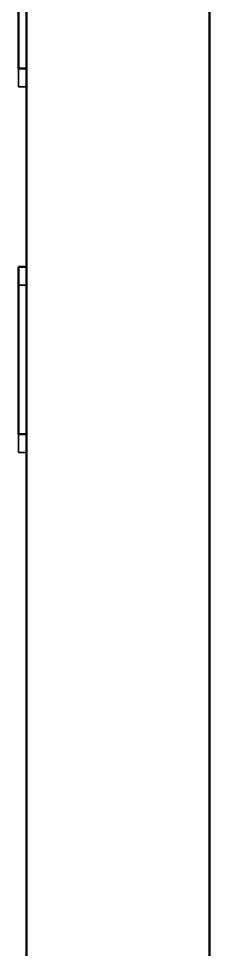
# Model space of a CAD drawing. Header units: millimetres. Extents: x -1328 to 2520, y -765 to 1782.
# Drawn here: x 1871 to 1891.9, y 1170 to 1271.8 of the extents above; entities that cross this region are included whole.
import ezdxf

# ---------------------------------------------------------------- set-up
doc = ezdxf.new("R2010")
doc.units = ezdxf.units.MM
doc.header["$LTSCALE"] = 6
doc.layers.add('Reference (ISO)', color=7, linetype='Continuous', lineweight=35)
doc.layers.add('Visible (ISO)', color=7, linetype='Continuous', lineweight=50)

msp = doc.modelspace()

# ---------------------------------------------------------------- linework, layer by layer
at = {"layer": 'Reference (ISO)'}
for p, q in [((1871.88, 1093.46), (1871.88, 1493.46)), ((1891.88, 1493.46), (1891.88, 1113.46)), ((1871.03, 1264.31), (1871.03, 1282.61)), ((1871.03, 1264.31), (1871.88, 1264.31)), ((1871.03, 1224.31), (1871.03, 1242.61)), ((1871.03, 1242.61), (1871.88, 1242.61)), ((1871.03, 1224.31), (1871.88, 1224.31))]:
    msp.add_line(p, q, dxfattribs=at)
at = {"layer": 'Visible (ISO)'}
for p, q in [((1871.88, 1095.46), (1871.88, 1495.46)), ((1891.88, 1495.46), (1891.88, 1141.96)), ((1871.03, 1266.31), (1871.03, 1284.61)), ((1871.03, 1266.31), (1871.88, 1266.31)), ((1871.03, 1226.31), (1871.03, 1244.61)), ((1871.03, 1244.61), (1871.88, 1244.61)), ((1871.03, 1226.31), (1871.88, 1226.31))]:
    msp.add_line(p, q, dxfattribs=at)

doc.saveas('drawing.dxf')
